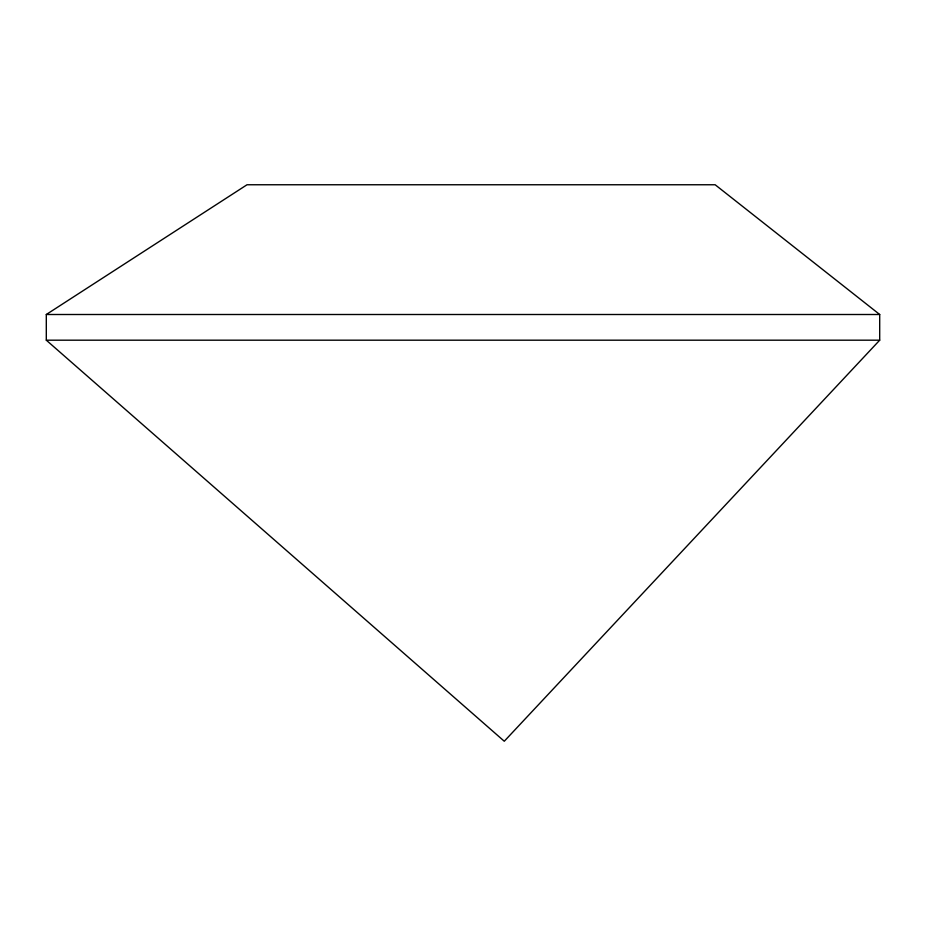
<?xml version="1.0" encoding="UTF-8"?>
<svg xmlns="http://www.w3.org/2000/svg" width="926" height="926" viewBox="0 0 926 926"><rect width="100%" height="100%" fill="white"/><g stroke="black" fill="none" stroke-linecap="round" stroke-linejoin="round"><path stroke-width="1.39" d="M879.7 340.189L504.276 741.24L46.3 340.189L46.3 314.504L247.022 184.76L715.15 184.76L879.7 314.504L879.7 340.189L46.3 340.189M46.3 314.504L879.7 314.504"/></g></svg>
